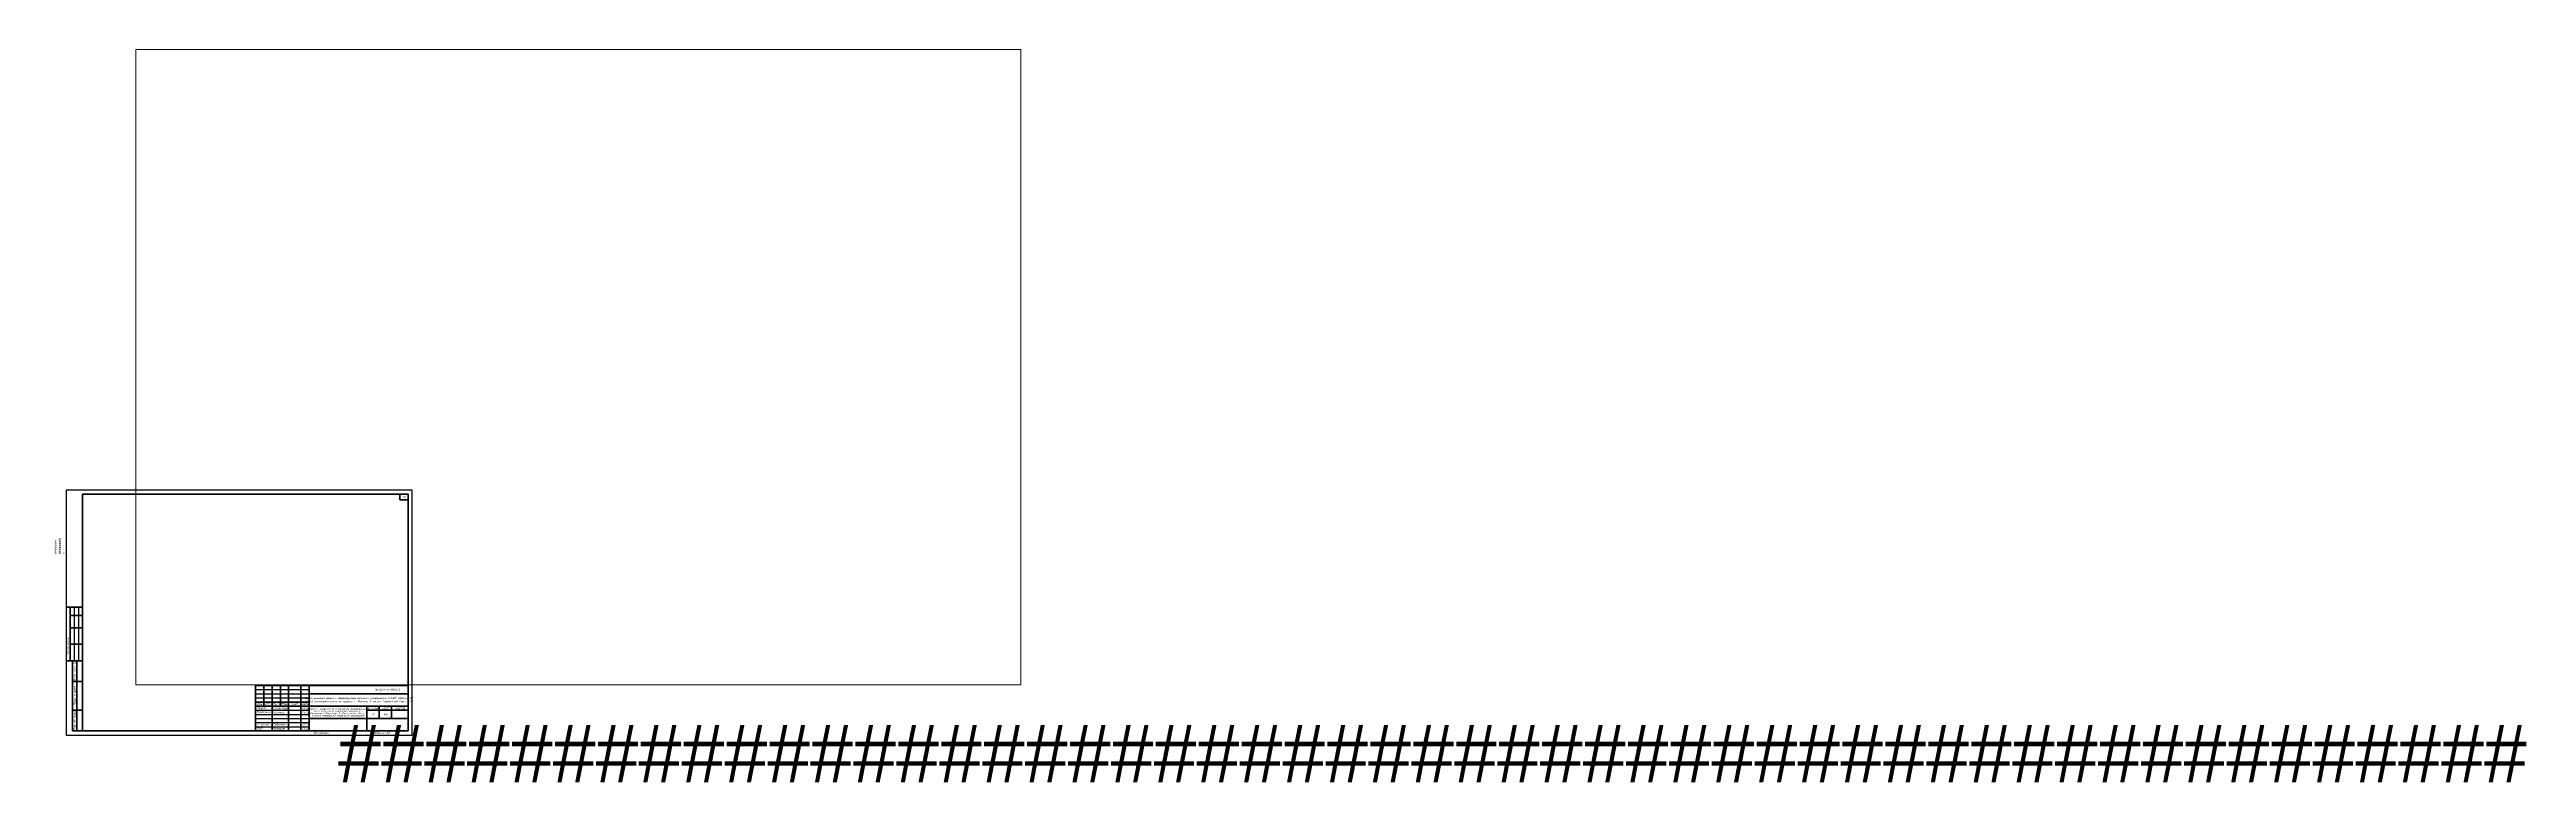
# Paper-space layout '14 Оборудование в запотолочном пространстве на 2 этаже' of a CAD drawing. Extents: x -20 to 2985, y -58 to 831.
import ezdxf
from ezdxf.enums import TextEntityAlignment as Align

# ---------------------------------------------------------------- set-up
doc = ezdxf.new("R2018")
doc.units = 0
doc.header["$LTSCALE"] = 100
doc.set_wipeout_variables(frame=1)
doc.layers.get('Defpoints').update_dxf_attribs({"color": 42})
doc.styles.add('ISOCPEUR', font='isocpeui.ttf', dxfattribs={"height": 250})
doc.styles.get("Standard").update_dxf_attribs({"font": 'arial.ttf'})

# ---------------------------------------------------------------- blocks, each defined once
blk = doc.blocks.new('*U248')
at = {"linetype": 'Continuous', "lineweight": 25}
for p, q in [((420, 297), (0, 297)), ((0, 297), (0, 0)), ((420, 0), (420, 297)), ((10, 155), (10, 90)), ((15, 155), (15, 90)), ((230, 55), (295, 55)), ((230, 50), (295, 50)), ((230, 45), (295, 45)), ((0, 0), (420, 0)), ((230, 30), (295, 30)), ((230, 25), (295, 25)), ((230, 20), (295, 20)), ((230, 15), (295, 15)), ((230, 10), (295, 10))]:
    blk.add_line(p, q, dxfattribs=at)
at = {"linetype": 'Continuous', "lineweight": 60}
for p, q in [((415, 292), (20, 292)), ((20, 292), (20, 5)), ((415, 5), (415, 292)), ((20, 155), (0, 155)), ((5, 155), (5, 90)), ((20, 145), (5, 145)), ((20, 130), (5, 130)), ((20, 110), (5, 110)), ((20, 90), (0, 90)), ((8, 90), (8, 5)), ((8, 65), (20, 65)), ((13, 90), (13, 5)), ((230, 60), (415, 60)), ((230, 5), (230, 60)), ((230, 40), (295, 40)), ((230, 35), (415, 35)), ((240, 60), (240, 35)), ((250, 60), (250, 5)), ((260, 60), (260, 35)), ((270, 60), (270, 5)), ((285, 60), (285, 5)), ((295, 5), (295, 60)), ((295, 50), (415, 50)), ((365, 35), (365, 5)), ((380, 35), (380, 20)), ((395, 35), (395, 20)), ((415, 5), (415, 60)), ((8, 30), (20, 30)), ((8, 5), (20, 5)), ((20, 5), (415, 5)), ((295, 20), (415, 20)), ((365, 30), (415, 30))]:
    blk.add_line(p, q, dxfattribs=at)
at = {"linetype": 'Continuous', "lineweight": 40}
blk.add_line((365, 5), (365, 35), dxfattribs=at)
at = {"lineweight": 60}
blk.add_lwpolyline([(405, 285), (415, 285), (415, 292), (405, 292)], close=True, dxfattribs=at)
at = {"linetype": 'Continuous', "rotation": 90, "style": 'ISOCPEUR'}
for s, insert, char_height, width, attachment_point in [('########################', (-12.5, 176), 2.5, 19, 4), ('#####', (-12.5, 215), 2.5, 10, 5), ('#########################', (-7.5, 176), 2.5, 19, 4), ('#####', (-7.5, 215), 2.5, 10, 5), ('#####', (-2.5, 215), 2.5, 10, 5), ('Согласовано', (-17.5, 172.5), 3, 35, 5), ('Гл. спец ВК', (-12.5, 156), 2.5, 19, 4), ('#####', (-12.5, 150), 2.5, 10, 5), ('Гл. спец ЭОМ', (-7.5, 156), 2.5, 19, 4), ('######################', (-7.5, 111), 2.5, 19, 4), ('#####', (-7.5, 150), 2.5, 10, 5), ('########################', (-2.5, 111), 2.5, 19, 4), ('#####', (-2.5, 150), 2.5, 10, 5), ('######', (-12.5, 111), 2.5, 19, 4), ('ГАП', (-12.5, 91), 2.5, 19, 4), ('Гл. констр. ', (-7.5, 91), 2.5, 19, 4), ('Гл. спец ОВ', (-2.5, 91), 2.5, 19, 4), ('Согласовано', (2.5, 107.5), 2.5, 35, 5), ('Взам. инв. №', (10.5, 77.5), 2.5, 25, 5), ('Подп. и дата', (10.5, 47.5), 2.5, 35, 5), ('Инв. № подл.', (10.5, 17.5), 2.5, 25, 5)]:
    blk.add_mtext(s, dxfattribs=dict(at, insert=insert, char_height=char_height, width=width, attachment_point=attachment_point))
at = {"linetype": 'Continuous', "char_height": 2.5, "style": 'ISOCPEUR'}
for s, insert, width, attachment_point in [('Разраб.', (231, 32.5), 19, 4), ('Силантьев', (251, 32.5), 19, 4), ('05.26', (286.3, 32.5), 10, 4), ('Капитальный ремонт общеобразовательного учреждения (ГБОУ «Школа № 429»), расположенного по адресу: г. Москва, 5-ая ул. Соколиной Горы д.14', (355, 42.5), 120, 5), ('16-25/Г-П–ИОС5.2', (405, 55), 110, 6), ('Проверил', (231, 27.5), 19, 4), ('Н. контр.', (231, 12.5), 19, 4), ('ГИП', (231, 7.5), 19, 4), ('Поляков', (251, 27.5), 19, 4), ('Губарева', (251, 12.5), 19, 4), ('Мурашов', (251, 7.5), 19, 4), ('05.26', (286.3, 27.5), 10, 4), ('05.26', (286.3, 12.5), 10, 4), ('05.26', (286.3, 7.4), 10, 4), ('Копировал', (309.5, 2.5), 25, 5), ('П', (372.5, 25), 15, 5), ('Формат', (380.5, 2.5), 16, 5)]:
    blk.add_mtext(s, dxfattribs=dict(at, insert=insert, width=width, attachment_point=attachment_point))
at = {"char_height": 2.5, "attachment_point": 5, "style": 'ISOCPEUR'}
for s, insert, width in [('Изм.', (235, 37.5), 10), ('Кол.уч', (245, 37.5), 10), ('Лист', (255, 37.5), 10), ('№док', (265, 37.5), 10), ('Подп.', (277.5, 37.5), 15), ('Дата', (290, 37.5), 10), ('Стадия', (372.5, 32.5), 15), ('Лист', (387.5, 32.5), 15), ('Листов', (405, 32.5), 20)]:
    blk.add_mtext(s, dxfattribs=dict(at, insert=insert, width=width))
at = {"linetype": 'Continuous', "insert": (330, 27.5), "char_height": 2, "width": 70, "attachment_point": 5, "line_spacing_factor": 0.8, "style": 'ISOCPEUR'}
blk.add_mtext('Раздел 5 "Сведения об инженерном оборудовании, о сетях и системах инженерно‐технического обеспечения" Подраздел 5 «Сети связи» Часть 2. Система оповещения управления эвакуацией', dxfattribs=at)
at = {"style": 'ISOCPEUR'}
for tag, p in [('Сквозная_нумерация', (410, 288.5)), ('Форма3_номер_листа', (387.5, 25)), ('Форма3_количество_листов', (405, 25))]:
    blk.add_attdef(tag, text='', height=2.5, dxfattribs=at).set_placement(p, align=Align.MIDDLE_CENTER)
blk.add_attdef('Форма3_дополнительный_шифр', text='', height=2.5, dxfattribs=at).set_placement((405, 55), align=Align.MIDDLE_LEFT)
at = {"lineweight": 30, "flags": 104}
blk.add_attdef('Форма3_наименование_чертежа', text='', height=2.5, dxfattribs=at).set_placement((330, 12.5), align=Align.MIDDLE_CENTER)
at = {"style": 'ISOCPEUR', "flags": 8}
blk.add_attdef('Формат', (388.5, 1.5), '', height=2.5, dxfattribs=at)
blk.add_wipeout([(-20, 220), (-0.5, 220), (-0.5, 90), (-20, 90)])

psp = doc.layouts.new('14 Оборудование в запотолочном пространстве на 2 этаже')

# ---------------------------------------------------------------- block references
ref = psp.add_blockref('*U248', (0, 0))
ref.add_attrib('Формат', 'А0', (388.5, 1.5), dxfattribs={"height": 2.5, "style": 'ISOCPEUR'})
ref.add_attrib('Форма3_номер_листа', '##', dxfattribs={"height": 2.5, "style": 'ISOCPEUR'}).set_placement((387.5, 25), align=Align.MIDDLE_CENTER)
lines = psp.add_mtext('###################################################', dxfattribs={"insert": (330, 12.5), "char_height": 70, "attachment_point": 1})
ref.add_attrib('Форма3_наименование_чертежа', '', (330, 12.5), dxfattribs={"flags": 104}).embed_mtext(lines)
ref.add_attrib('Сквозная_нумерация', '26', dxfattribs={"height": 2.5, "style": 'ISOCPEUR'}).set_placement((410, 288.5), align=Align.MIDDLE_CENTER)

# ---------------------------------------------------------------- next in the draw order: viewports
at = {"layer": 'Defpoints', "color": 2}
psp.add_viewport(center=(621.4, 445.9), size=(1073.8, 770.163), view_center_point=(312195.3, 184679.2), view_height=77016.305, dxfattribs=at)

doc.saveas('drawing.dxf')
